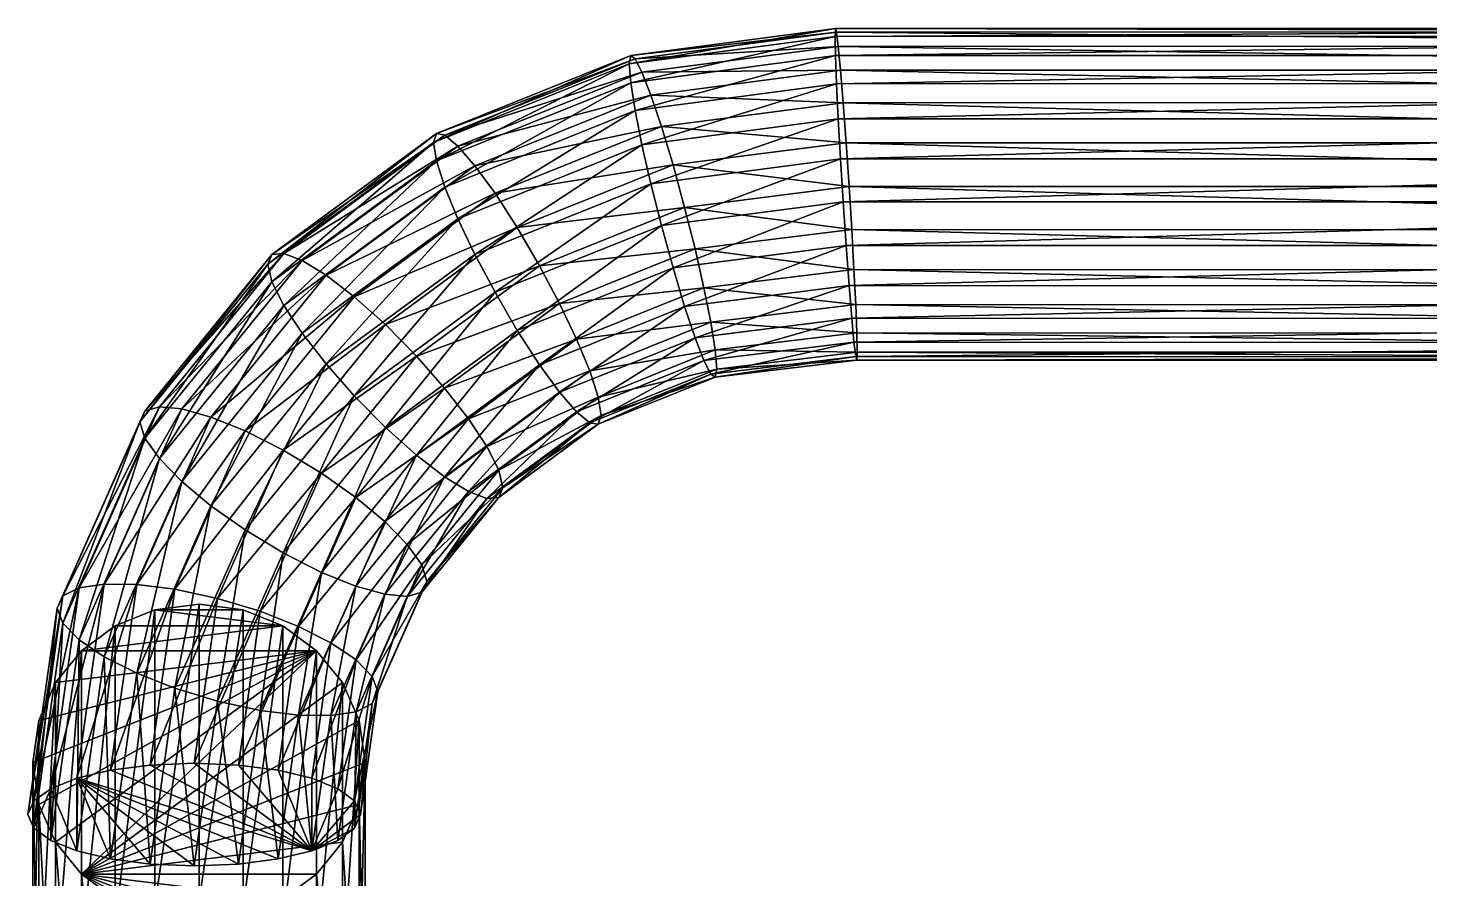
# Model space of a CAD drawing. Extents: x -41.6 to 42.5, y -37.8 to 42.9.
# Drawn here: x -40.55 to -29.8, y 36.38 to 42.91 of the extents above; entities that cross this region are included whole.
import ezdxf

# ---------------------------------------------------------------- set-up
doc = ezdxf.new("R2010")
doc.units = 0
doc.layers.add('VASSCRM', color=2, linetype='CONTINUOUS')

msp = doc.modelspace()

# ---------------------------------------------------------------- meshes
at = {"layer": 'VASSCRM', "color": 0}
mesh = msp.add_polyface(dxfattribs=at)
corners = [(-35.603, 41.068), (-35.514, 40.771), (-34.275, 41.238), (-35.434, 40.532), (-34.252, 40.931), (-35.366, 40.357), (-34.232, 40.682), (-35.313, 40.253), (-34.215, 40.498), (-35.279, 40.23), (-34.201, 40.389), (-35.313, 40.651), (-35.366, 40.914), (-34.201, 40.786), (-35.434, 41.212), (-34.215, 41.055), (-35.514, 41.531), (-34.232, 41.362), (-35.603, 41.856), (-34.252, 41.69), (-35.692, 42.152), (-34.275, 42.026), (-35.773, 42.392), (-34.298, 42.333), (-35.841, 42.567), (-34.318, 42.582), (-35.893, 42.67), (-34.335, 42.765), (-35.927, 42.694), (-34.348, 42.875), (-35.939, 42.631), (-34.357, 42.903), (-35.927, 42.485), (-34.36, 42.842), (-35.893, 42.273), (-34.357, 42.694), (-35.841, 42.01), (-34.348, 42.478), (-35.773, 41.712), (-34.335, 42.209), (-35.692, 41.393), (-34.318, 41.902), (-34.298, 41.573), (-36.627, 40.324), (-36.797, 40.588), (-36.473, 40.114), (-36.343, 39.964), (-36.242, 39.88), (-36.177, 39.868), (-36.154, 39.935), (-35.267, 40.292), (-36.177, 40.077), (-35.279, 40.439), (-36.242, 40.277), (-36.343, 40.521), (-36.473, 40.794), (-36.627, 41.084), (-36.797, 41.376), (-36.968, 41.64), (-37.122, 41.85), (-37.252, 42.001), (-37.353, 42.085), (-37.418, 42.096), (-37.353, 41.687), (-37.252, 41.444), (-37.122, 41.17), (-36.968, 40.88), (-36.908, 39.381)]
mesh.append_faces([[corners[k] for k in face] for face in [(0, 1, 2), (1, 3, 4), (3, 5, 6), (5, 7, 8), (7, 9, 10), (11, 12, 13), (12, 14, 15), (14, 16, 17), (16, 18, 19), (18, 20, 21), (20, 22, 23), (22, 24, 25), (24, 26, 27), (26, 28, 29), (28, 30, 31), (30, 32, 33), (32, 34, 35), (34, 36, 37), (36, 38, 39), (38, 40, 41), (40, 0, 42), (43, 1, 0), (44, 43, 0), (45, 3, 1), (43, 45, 1), (46, 5, 3), (45, 46, 3), (47, 7, 5), (46, 47, 5), (48, 9, 7), (47, 48, 7), (49, 50, 9), (48, 49, 9), (51, 52, 50), (49, 51, 50), (53, 11, 52), (51, 53, 52), (54, 12, 11), (53, 54, 11), (55, 14, 12), (54, 55, 12), (56, 16, 14), (55, 56, 14), (57, 18, 16), (56, 57, 16), (58, 20, 18), (59, 22, 20), (60, 24, 22), (61, 26, 24), (62, 28, 26), (63, 34, 32), (64, 36, 34), (65, 38, 36), (66, 40, 38), (44, 0, 40), (67, 49, 48)]], dxfattribs={"color": 0})
mesh = msp.add_polyface(dxfattribs=at)
corners = [(-34.275, 41.238), (-34.252, 40.931), (-22.775, 41.238), (-34.232, 40.682), (-22.775, 40.93), (-34.215, 40.498), (-22.775, 40.68), (-34.201, 40.389), (-22.775, 40.496), (-34.193, 40.361), (-22.775, 40.386), (-34.19, 40.422), (-22.775, 40.358), (-34.193, 40.57), (-22.775, 40.42), (-34.201, 40.786), (-22.775, 40.567), (-34.215, 41.055), (-22.775, 40.784), (-34.232, 41.362), (-22.775, 41.053), (-34.252, 41.69), (-22.775, 41.36), (-34.275, 42.026), (-22.775, 41.69), (-34.298, 42.333), (-22.775, 42.026), (-34.318, 42.582), (-22.775, 42.334), (-34.335, 42.765), (-22.775, 42.767), (-22.775, 42.584), (-34.348, 42.875), (-22.775, 42.877), (-34.357, 42.903), (-22.775, 42.906), (-34.36, 42.842), (-22.775, 42.844), (-34.357, 42.694), (-22.775, 42.696), (-34.348, 42.478), (-22.775, 42.48), (-34.335, 42.209), (-34.318, 41.902), (-22.775, 42.21), (-34.298, 41.573), (-22.775, 41.903), (-22.775, 41.574), (-35.514, 40.771), (-35.434, 40.532), (-35.366, 40.357), (-35.313, 40.253), (-35.279, 40.23), (-35.267, 40.292), (-35.279, 40.439), (-35.313, 40.651), (-35.366, 40.914), (-35.434, 41.212), (-35.514, 41.531), (-35.603, 41.856), (-35.692, 42.152), (-35.773, 42.392), (-35.841, 42.567), (-35.893, 42.67), (-35.927, 42.694), (-35.939, 42.631), (-35.927, 42.485), (-35.893, 42.273), (-35.841, 42.01), (-35.773, 41.712), (-35.692, 41.393), (-35.603, 41.068)]
mesh.append_faces([[corners[k] for k in face] for face in [(0, 1, 2), (1, 3, 4), (3, 5, 6), (5, 7, 8), (7, 9, 10), (9, 11, 12), (11, 13, 14), (13, 15, 16), (15, 17, 18), (17, 19, 20), (19, 21, 22), (21, 23, 24), (23, 25, 26), (25, 27, 28), (29, 30, 31), (27, 29, 31), (32, 33, 30), (29, 32, 30), (34, 35, 33), (32, 34, 33), (36, 37, 35), (34, 36, 35), (38, 39, 37), (36, 38, 37), (40, 41, 39), (38, 40, 39), (40, 42, 41), (42, 43, 44), (43, 45, 46), (45, 0, 47), (48, 1, 0), (49, 3, 1), (50, 5, 3), (51, 7, 5), (52, 9, 7), (53, 11, 9), (52, 53, 9), (54, 13, 11), (53, 54, 11), (55, 15, 13), (54, 55, 13), (56, 17, 15), (57, 19, 17), (58, 21, 19), (59, 23, 21), (60, 25, 23), (61, 27, 25), (62, 29, 27), (63, 32, 29), (64, 34, 32), (65, 36, 34), (66, 38, 36), (67, 40, 38), (68, 42, 40), (69, 43, 42), (70, 45, 43), (71, 0, 45)]], dxfattribs={"color": 0})
mesh = msp.add_polyface(dxfattribs=at)
corners = [(-22.775, 40.93), (-11.275, 40.93), (-11.275, 41.238), (-22.775, 41.238), (-22.775, 40.68), (-11.275, 40.68), (-22.775, 40.496), (-11.275, 40.496), (-22.775, 40.386), (-11.275, 40.386), (-22.775, 40.358), (-11.275, 40.358), (-22.775, 40.42), (-11.275, 40.42), (-22.775, 40.567), (-11.275, 40.567), (-22.775, 40.784), (-11.275, 40.784), (-22.775, 41.053), (-11.275, 41.053), (-22.775, 41.36), (-11.275, 41.36), (-22.775, 41.69), (-11.275, 41.69), (-22.775, 42.026), (-11.275, 42.026), (-22.775, 42.334), (-11.275, 42.334), (-22.775, 42.584), (-11.275, 42.584), (-22.775, 42.767), (-11.275, 42.767), (-22.775, 42.877), (-22.775, 42.906), (-11.275, 42.877), (-22.775, 42.844), (-11.275, 42.906), (-22.775, 42.696), (-11.275, 42.844), (-22.775, 42.48), (-11.275, 42.696), (-22.775, 42.21), (-11.275, 42.48), (-22.775, 41.903), (-11.275, 42.21), (-22.775, 41.574), (-11.275, 41.903), (-11.275, 41.574), (-34.252, 40.931), (-34.232, 40.682), (-34.215, 40.498), (-34.201, 40.389), (-34.193, 40.361), (-34.19, 40.422), (-34.193, 40.57), (-34.201, 40.786), (-34.215, 41.055), (-34.232, 41.362), (-34.252, 41.69), (-34.275, 42.026), (-34.298, 42.333), (-34.318, 42.582), (-34.335, 42.209), (-34.318, 41.902), (-34.298, 41.573), (-34.275, 41.238)]
mesh.append_faces([[corners[k] for k in face] for face in [(0, 1, 2), (3, 0, 2), (4, 5, 1), (0, 4, 1), (6, 7, 5), (4, 6, 5), (8, 9, 7), (6, 8, 7), (10, 11, 9), (8, 10, 9), (12, 13, 11), (10, 12, 11), (14, 15, 13), (12, 14, 13), (16, 17, 15), (14, 16, 15), (18, 19, 17), (16, 18, 17), (20, 21, 19), (18, 20, 19), (22, 23, 21), (20, 22, 21), (24, 25, 23), (22, 24, 23), (26, 27, 25), (24, 26, 25), (28, 29, 27), (26, 28, 27), (30, 31, 29), (28, 30, 29), (30, 32, 31), (32, 33, 34), (33, 35, 36), (35, 37, 38), (37, 39, 40), (39, 41, 42), (41, 43, 44), (43, 45, 46), (45, 3, 47), (48, 0, 3), (49, 4, 0), (50, 6, 4), (51, 8, 6), (52, 10, 8), (53, 12, 10), (54, 14, 12), (55, 16, 14), (56, 18, 16), (57, 20, 18), (58, 22, 20), (59, 24, 22), (60, 26, 24), (61, 28, 26), (62, 41, 39), (63, 43, 41), (64, 45, 43), (65, 3, 45)]], dxfattribs={"color": 0})
mesh = msp.add_polyface(dxfattribs=at)
corners = [(-36.797, 41.376), (-36.968, 41.64), (-35.603, 41.856), (-37.122, 41.85), (-35.692, 42.152), (-37.252, 42.001), (-35.773, 42.392), (-37.353, 42.085), (-35.841, 42.567), (-37.418, 42.096), (-35.893, 42.67), (-37.441, 42.029), (-35.939, 42.631), (-35.927, 42.694), (-37.418, 41.887), (-35.927, 42.485), (-37.353, 41.687), (-37.252, 41.444), (-35.893, 42.273), (-37.122, 41.17), (-35.841, 42.01), (-36.968, 40.88), (-35.773, 41.712), (-36.797, 40.588), (-35.692, 41.393), (-37.57, 39.631), (-36.627, 40.324), (-37.809, 39.844), (-37.355, 39.466), (-36.473, 40.114), (-37.172, 39.354), (-36.343, 39.964), (-37.031, 39.299), (-36.242, 39.88), (-36.94, 39.307), (-36.177, 39.868), (-36.908, 39.381), (-36.94, 39.516), (-36.177, 40.077), (-36.154, 39.935), (-37.031, 39.697), (-36.242, 40.277), (-37.172, 39.911), (-36.343, 40.521), (-37.355, 40.146), (-36.473, 40.794), (-37.57, 40.39), (-36.627, 41.084), (-37.809, 40.632), (-38.049, 40.846), (-38.264, 41.011), (-38.447, 41.123), (-38.447, 40.566), (-38.264, 40.331), (-38.049, 40.086), (-38.036, 38.627), (-37.814, 38.565), (-37.641, 38.549), (-37.491, 38.664), (-37.53, 38.791), (-37.641, 38.946), (-37.814, 39.122), (-38.036, 39.307)]
mesh.append_faces([[corners[k] for k in face] for face in [(0, 1, 2), (1, 3, 4), (3, 5, 6), (5, 7, 8), (7, 9, 10), (11, 12, 13), (9, 11, 13), (14, 15, 12), (11, 14, 12), (14, 16, 15), (16, 17, 18), (17, 19, 20), (19, 21, 22), (21, 23, 24), (25, 26, 23), (27, 25, 23), (28, 29, 26), (25, 28, 26), (30, 31, 29), (28, 30, 29), (32, 33, 31), (30, 32, 31), (34, 35, 33), (32, 34, 33), (34, 36, 35), (37, 38, 39), (36, 37, 39), (40, 41, 38), (37, 40, 38), (42, 43, 41), (40, 42, 41), (44, 45, 43), (42, 44, 43), (46, 47, 45), (44, 46, 45), (48, 0, 47), (46, 48, 47), (49, 1, 0), (48, 49, 0), (50, 3, 1), (51, 5, 3), (52, 17, 16), (53, 19, 17), (54, 21, 19), (27, 23, 21), (54, 27, 21), (55, 28, 25), (56, 30, 28), (57, 32, 30), (58, 36, 34), (59, 37, 36), (60, 40, 37), (59, 60, 37), (61, 42, 40), (60, 61, 40), (62, 44, 42), (61, 62, 42)]], dxfattribs={"color": 0})
mesh = msp.add_polyface(dxfattribs=at)
corners = [(-38.049, 40.846), (-38.264, 41.011), (-36.968, 41.64), (-38.447, 41.123), (-37.122, 41.85), (-38.588, 41.177), (-37.353, 42.085), (-37.252, 42.001), (-38.679, 41.169), (-37.418, 42.096), (-38.711, 41.095), (-37.441, 42.029), (-38.679, 40.96), (-37.418, 41.887), (-38.588, 40.78), (-37.353, 41.687), (-38.447, 40.566), (-38.264, 40.331), (-37.252, 41.444), (-38.049, 40.086), (-37.122, 41.17), (-38.299, 38.733), (-37.57, 39.631), (-37.809, 39.844), (-38.592, 38.882), (-38.299, 39.493), (-37.57, 40.39), (-37.355, 40.146), (-38.036, 39.307), (-38.592, 39.67), (-37.809, 40.632), (-38.884, 39.818), (-39.147, 39.924), (-39.37, 39.987), (-39.542, 40.002), (-39.653, 39.97), (-39.692, 39.887), (-39.653, 39.761), (-39.542, 39.605), (-39.37, 39.43), (-39.147, 39.244), (-38.884, 39.058), (-38.769, 38.435), (-39.096, 38.534), (-39.423, 38.605), (-39.716, 38.641), (-39.965, 38.644), (-40.158, 38.615), (-40.282, 38.553), (-40.326, 38.459), (-40.282, 38.343), (-40.158, 38.217)]
mesh.append_faces([[corners[k] for k in face] for face in [(0, 1, 2), (1, 3, 4), (5, 6, 7), (3, 5, 7), (8, 9, 6), (5, 8, 6), (10, 11, 9), (8, 10, 9), (12, 13, 11), (10, 12, 11), (14, 15, 13), (12, 14, 13), (14, 16, 15), (16, 17, 18), (17, 19, 20), (21, 22, 23), (24, 21, 23), (25, 26, 27), (28, 25, 27), (29, 30, 26), (25, 29, 26), (31, 0, 30), (29, 31, 30), (32, 1, 0), (31, 32, 0), (33, 3, 1), (32, 33, 1), (34, 5, 3), (33, 34, 3), (35, 8, 5), (34, 35, 5), (36, 10, 8), (35, 36, 8), (37, 12, 10), (36, 37, 10), (38, 14, 12), (37, 38, 12), (39, 16, 14), (38, 39, 14), (40, 17, 16), (39, 40, 16), (41, 19, 17), (40, 41, 17), (24, 23, 19), (41, 24, 19), (42, 25, 28), (43, 29, 25), (44, 31, 29), (45, 32, 31), (46, 33, 32), (45, 46, 32), (47, 34, 33), (46, 47, 33), (48, 35, 34), (49, 36, 35), (50, 37, 36), (51, 38, 37)]], dxfattribs={"color": 0})
mesh = msp.add_polyface(dxfattribs=at)
corners = [(-39.096, 38.534), (-39.423, 38.605), (-38.592, 39.67), (-39.716, 38.641), (-38.884, 39.818), (-40.158, 38.615), (-40.282, 38.553), (-39.542, 40.002), (-40.326, 38.459), (-39.653, 39.97), (-40.282, 38.343), (-39.692, 39.887), (-40.158, 38.217), (-39.653, 39.761), (-39.965, 38.087), (-39.37, 39.43), (-39.542, 39.605), (-39.716, 37.961), (-39.147, 39.244), (-39.423, 37.845), (-38.884, 39.058), (-39.096, 37.746), (-38.936, 36.497), (-38.769, 37.675), (-39.275, 36.483), (-39.275, 37.271), (-38.769, 38.435), (-38.936, 37.256), (-39.614, 37.256), (-39.918, 37.217), (-40.176, 37.155), (-39.965, 38.644), (-40.375, 37.075), (-40.504, 36.981), (-40.55, 36.877), (-40.504, 36.772), (-40.375, 36.678), (-40.176, 36.598), (-39.918, 36.537), (-39.614, 36.497), (-38.632, 36.537), (-38.374, 36.598)]
mesh.append_faces([[corners[k] for k in face] for face in [(0, 1, 2), (1, 3, 4), (5, 6, 7), (6, 8, 9), (8, 10, 11), (10, 12, 13), (14, 15, 16), (12, 14, 16), (17, 18, 15), (14, 17, 15), (19, 20, 18), (17, 19, 18), (19, 21, 20), (22, 23, 21), (24, 22, 21), (25, 0, 26), (27, 25, 26), (28, 1, 0), (25, 28, 0), (29, 3, 1), (28, 29, 1), (30, 31, 3), (29, 30, 3), (32, 5, 31), (30, 32, 31), (33, 6, 5), (32, 33, 5), (34, 8, 6), (33, 34, 6), (35, 10, 8), (34, 35, 8), (36, 12, 10), (35, 36, 10), (37, 14, 12), (36, 37, 12), (38, 17, 14), (37, 38, 14), (39, 19, 17), (38, 39, 17), (24, 21, 19), (39, 24, 19), (35, 34, 33), (35, 33, 32), (36, 35, 32), (37, 36, 32), (37, 32, 30), (38, 37, 30), (39, 38, 30), (24, 39, 30), (22, 24, 30), (40, 22, 30), (41, 40, 30), (41, 30, 29), (41, 29, 28), (41, 28, 25), (41, 25, 27)]], dxfattribs={"color": 0})
mesh = msp.add_polyface(dxfattribs=at)
corners = [(-38.299, 38.733), (-38.036, 38.627), (-37.57, 39.631), (-37.814, 38.565), (-37.355, 39.466), (-37.641, 38.549), (-37.172, 39.354), (-37.53, 38.581), (-36.94, 39.307), (-37.031, 39.299), (-37.491, 38.664), (-37.53, 38.791), (-36.908, 39.381), (-38.769, 37.675), (-38.592, 38.882), (-39.096, 37.746), (-38.476, 37.639), (-38.227, 37.636), (-38.034, 37.665), (-37.91, 37.727), (-37.866, 37.82), (-37.91, 37.936), (-38.034, 38.063), (-37.641, 38.946), (-38.227, 38.193), (-37.814, 39.122), (-38.476, 38.319), (-38.036, 39.307), (-38.769, 38.435), (-39.096, 38.534), (-38.299, 39.493), (-38.884, 39.058), (-38.632, 36.537), (-38.936, 36.497), (-38.374, 36.598), (-38.174, 36.678), (-38.046, 36.772), (-38, 36.877), (-38.046, 36.981), (-38.174, 37.075), (-38.374, 37.155), (-38.632, 37.217), (-38.936, 37.256)]
mesh.append_faces([[corners[k] for k in face] for face in [(0, 1, 2), (1, 3, 4), (3, 5, 6), (7, 8, 9), (5, 7, 9), (7, 10, 8), (10, 11, 12), (13, 0, 14), (15, 13, 14), (16, 1, 0), (13, 16, 0), (17, 3, 1), (16, 17, 1), (18, 5, 3), (17, 18, 3), (19, 7, 5), (18, 19, 5), (20, 10, 7), (19, 20, 7), (21, 11, 10), (20, 21, 10), (22, 23, 11), (21, 22, 11), (24, 25, 23), (22, 24, 23), (26, 27, 25), (24, 26, 25), (26, 28, 27), (28, 29, 30), (15, 14, 31), (32, 16, 13), (33, 32, 13), (34, 17, 16), (32, 34, 16), (35, 18, 17), (34, 35, 17), (36, 19, 18), (35, 36, 18), (37, 20, 19), (36, 37, 19), (38, 21, 20), (37, 38, 20), (39, 22, 21), (38, 39, 21), (40, 24, 22), (39, 40, 22), (41, 26, 24), (40, 41, 24), (42, 28, 26), (41, 42, 26), (34, 42, 41), (34, 41, 40), (34, 40, 39), (34, 39, 38), (34, 38, 37), (34, 37, 36), (34, 36, 35)]], dxfattribs={"color": 0})
mesh = msp.add_polyface(dxfattribs=at)
corners = [(-39.576, 38.445), (-39.238, 38.489), (-38.899, 38.445), (-38.595, 38.323), (-39.881, 38.323), (-40.139, 38.133), (-38.337, 38.133), (-40.338, 37.888), (-40.467, 37.598), (-40.513, 37.276), (-40.467, 36.954), (-40.338, 36.665), (-40.139, 36.419), (-38.137, 37.888), (-38.009, 37.598), (-37.963, 37.276), (-38.009, 36.954), (-38.137, 36.665), (-38.337, 36.419), (-38.595, 36.23), (-38.899, 36.107), (-39.238, 36.064), (-39.576, 36.107), (-39.881, 36.23), (-38.337, 34.153), (-38.137, 34.399), (-38.009, 34.688), (-37.963, 35.01), (-38.009, 35.332), (-38.137, 35.622), (-38.337, 35.867), (-38.595, 36.057), (-38.899, 36.179), (-39.238, 36.223), (-39.576, 36.179), (-39.881, 36.057), (-40.139, 35.867), (-40.338, 35.622), (-40.467, 35.332), (-40.513, 35.01), (-40.467, 34.688), (-40.338, 34.399), (-40.139, 34.153), (-39.881, 33.963), (-39.238, 33.956)]
mesh.append_faces([[corners[k] for k in face] for face in [(0, 1, 2), (0, 2, 3), (4, 0, 3), (5, 4, 3), (5, 3, 6), (7, 5, 6), (8, 7, 6), (9, 8, 6), (10, 9, 6), (11, 10, 6), (12, 11, 6), (12, 6, 13), (12, 13, 14), (12, 14, 15), (12, 15, 16), (12, 16, 17), (12, 17, 18), (12, 18, 19), (12, 19, 20), (12, 20, 21), (12, 21, 22), (12, 22, 23), (19, 18, 24), (18, 17, 25), (17, 16, 26), (16, 15, 27), (16, 27, 26), (15, 14, 28), (15, 28, 27), (14, 13, 29), (14, 29, 28), (13, 6, 30), (13, 30, 29), (6, 3, 31), (6, 31, 30), (3, 2, 32), (3, 32, 31), (2, 1, 33), (2, 33, 32), (1, 0, 34), (1, 34, 33), (0, 4, 35), (0, 35, 34), (4, 5, 36), (4, 36, 35), (5, 7, 37), (5, 37, 36), (7, 8, 38), (7, 38, 37), (8, 9, 39), (8, 39, 38), (9, 10, 40), (9, 40, 39), (10, 11, 41), (11, 12, 42), (12, 23, 43), (32, 33, 44)]], dxfattribs={"color": 0})
mesh = msp.add_polyface(dxfattribs=at)
corners = [(-39.238, 36.064), (-38.899, 36.107), (-38.899, 33.841), (-39.238, 33.798), (-38.595, 36.23), (-38.595, 33.963), (-38.337, 34.153), (-38.337, 36.419), (-38.137, 34.399), (-38.137, 36.665), (-38.009, 34.688), (-40.467, 36.954), (-40.338, 34.399), (-40.467, 34.688), (-40.338, 36.665), (-40.139, 34.153), (-40.139, 36.419), (-39.881, 33.963), (-39.881, 36.23), (-39.576, 36.107), (-39.576, 33.841), (-38.899, 31.575), (-38.595, 31.697), (-38.337, 31.887), (-38.137, 32.132), (-38.009, 32.422), (-37.963, 35.01), (-37.963, 32.744), (-38.009, 35.332), (-38.009, 33.066), (-38.137, 35.622), (-38.137, 33.356), (-38.337, 35.867), (-38.337, 33.601), (-38.595, 36.057), (-38.595, 33.791), (-38.899, 36.179), (-38.899, 33.913), (-39.238, 33.956), (-39.238, 36.223), (-39.576, 36.179), (-39.576, 33.913), (-39.881, 36.057), (-39.881, 33.791), (-40.139, 35.867), (-40.139, 33.601), (-40.338, 35.622), (-40.338, 33.356), (-40.467, 35.332), (-40.467, 33.066), (-40.513, 35.01), (-40.513, 32.744), (-40.467, 32.422), (-40.338, 32.132), (-40.139, 31.887), (-39.881, 31.697), (-39.576, 31.575), (-39.238, 31.532), (-38.899, 31.647), (-39.238, 31.69), (-39.576, 31.647), (-39.881, 31.525)]
mesh.append_faces([[corners[k] for k in face] for face in [(0, 1, 2), (0, 2, 3), (1, 4, 5), (1, 5, 2), (4, 6, 5), (7, 8, 6), (9, 10, 8), (11, 12, 13), (14, 15, 12), (16, 17, 15), (18, 19, 20), (18, 20, 17), (19, 0, 3), (19, 3, 20), (3, 2, 21), (2, 5, 22), (5, 6, 23), (6, 8, 24), (8, 10, 25), (8, 25, 24), (10, 26, 27), (10, 27, 25), (26, 28, 29), (26, 29, 27), (28, 30, 31), (28, 31, 29), (30, 32, 33), (30, 33, 31), (32, 34, 35), (32, 35, 33), (34, 36, 37), (34, 37, 35), (36, 38, 37), (39, 40, 41), (39, 41, 38), (40, 42, 43), (40, 43, 41), (42, 44, 45), (42, 45, 43), (44, 46, 47), (44, 47, 45), (46, 48, 49), (46, 49, 47), (48, 50, 51), (48, 51, 49), (50, 13, 52), (50, 52, 51), (13, 12, 53), (13, 53, 52), (12, 15, 54), (15, 17, 55), (17, 20, 56), (20, 3, 57), (35, 37, 58), (37, 38, 59), (38, 41, 60), (41, 43, 61)]], dxfattribs={"color": 0})

doc.saveas('drawing.dxf')
